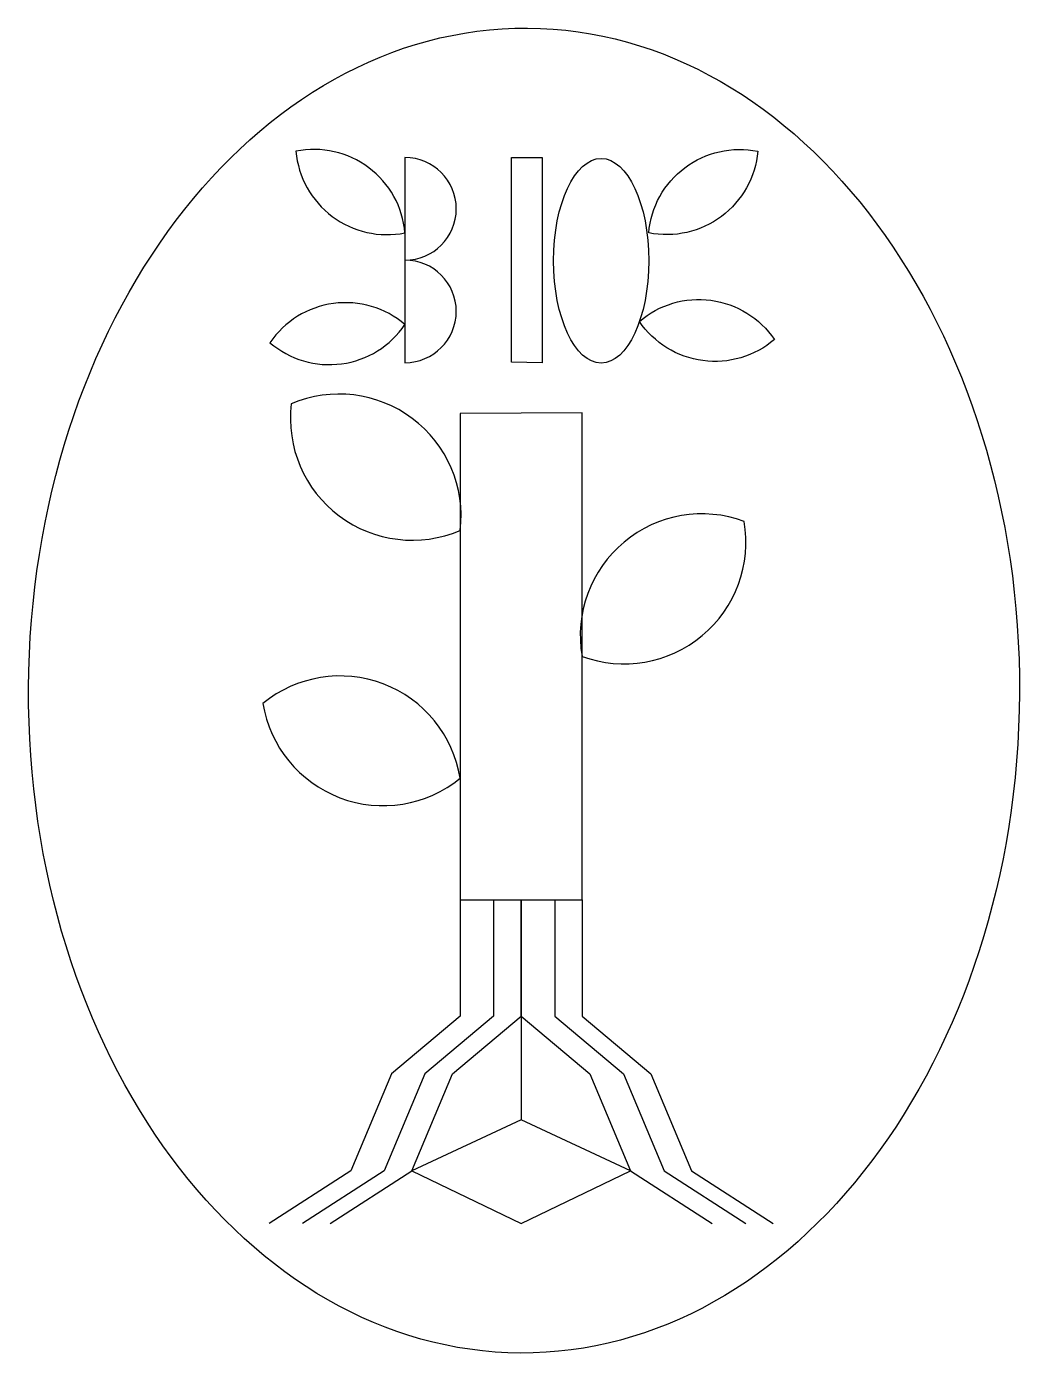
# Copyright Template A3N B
# Model space of a CAD drawing. Header units: millimetres. Extents: x 180 to 262, y 133 to 242.
import ezdxf

# ---------------------------------------------------------------- set-up
doc = ezdxf.new("R2010")
doc.units = ezdxf.units.MM
doc.header["$LTSCALE"] = 0.5
doc.layers.get('0').update_dxf_attribs({"color": 250})

msp = doc.modelspace()

# ---------------------------------------------------------------- linework, layer by layer
at = {"linetype": 'Continuous'}
msp.add_line((220.47, 160.56), (220.47, 152.06), dxfattribs=at)
for points in [[(201.99, 231.58, 0.447214), (210.94, 224.88, 0.447214)], [(239.89, 231.58, -0.447214), (230.94, 224.88, -0.447214)], [(210.94, 214.22, 1), (210.94, 222.64, 1), (210.94, 231.06)], [(199.86, 215.86, 0.447214), (210.94, 217.35, 0.447214)], [(241.26, 216.12, -0.447214), (230.18, 217.61, -0.447214)], [(201.61, 210.84, 0.57735), (215.47, 200.45, 0.57735)], [(225.47, 190.11, 0.57735), (238.78, 201.19, 0.57735)], [(199.28, 186.25, 0.57735), (215.47, 180.1, 0.57735)]]:
    msp.add_lwpolyline(points, format="xyb", close=True, dxfattribs=at)
for points in [[(219.69, 231.06), (222.19, 231.06), (222.19, 214.2), (219.69, 214.25)], [(215.47, 170.11), (225.47, 170.11), (225.47, 210.11), (215.47, 210.06)], [(220.47, 143.55), (229.46, 147.87), (220.47, 152.06), (211.49, 147.87)]]:
    msp.add_lwpolyline(points, close=True, dxfattribs=at)
for points in [[(215.47, 170.11), (215.47, 160.56), (209.84, 155.82), (206.49, 147.87), (199.79, 143.55)], [(218.21, 170.11), (218.21, 160.56), (212.57, 155.82), (209.23, 147.87), (202.53, 143.55)], [(204.79, 143.55), (211.49, 147.87), (214.84, 155.82), (220.47, 160.56), (220.47, 170.11), (220.47, 160.56), (226.11, 155.82), (229.46, 147.87), (236.15, 143.55)], [(223.23, 170.11), (223.23, 160.56), (228.87, 155.82), (232.22, 147.87), (238.91, 143.55)], [(225.47, 170.11), (225.47, 160.56), (231.11, 155.82), (234.46, 147.87), (241.15, 143.55)]]:
    msp.add_lwpolyline(points, dxfattribs=at)
for centre, major_axis, ratio in [((220.71, 187.3), (-0.29, -54.39), 0.747591), ((227.04, 222.59), (0, -8.4), 0.464886)]:
    msp.add_ellipse(centre, major_axis=major_axis, ratio=ratio, dxfattribs=at)

doc.saveas('drawing.dxf')
